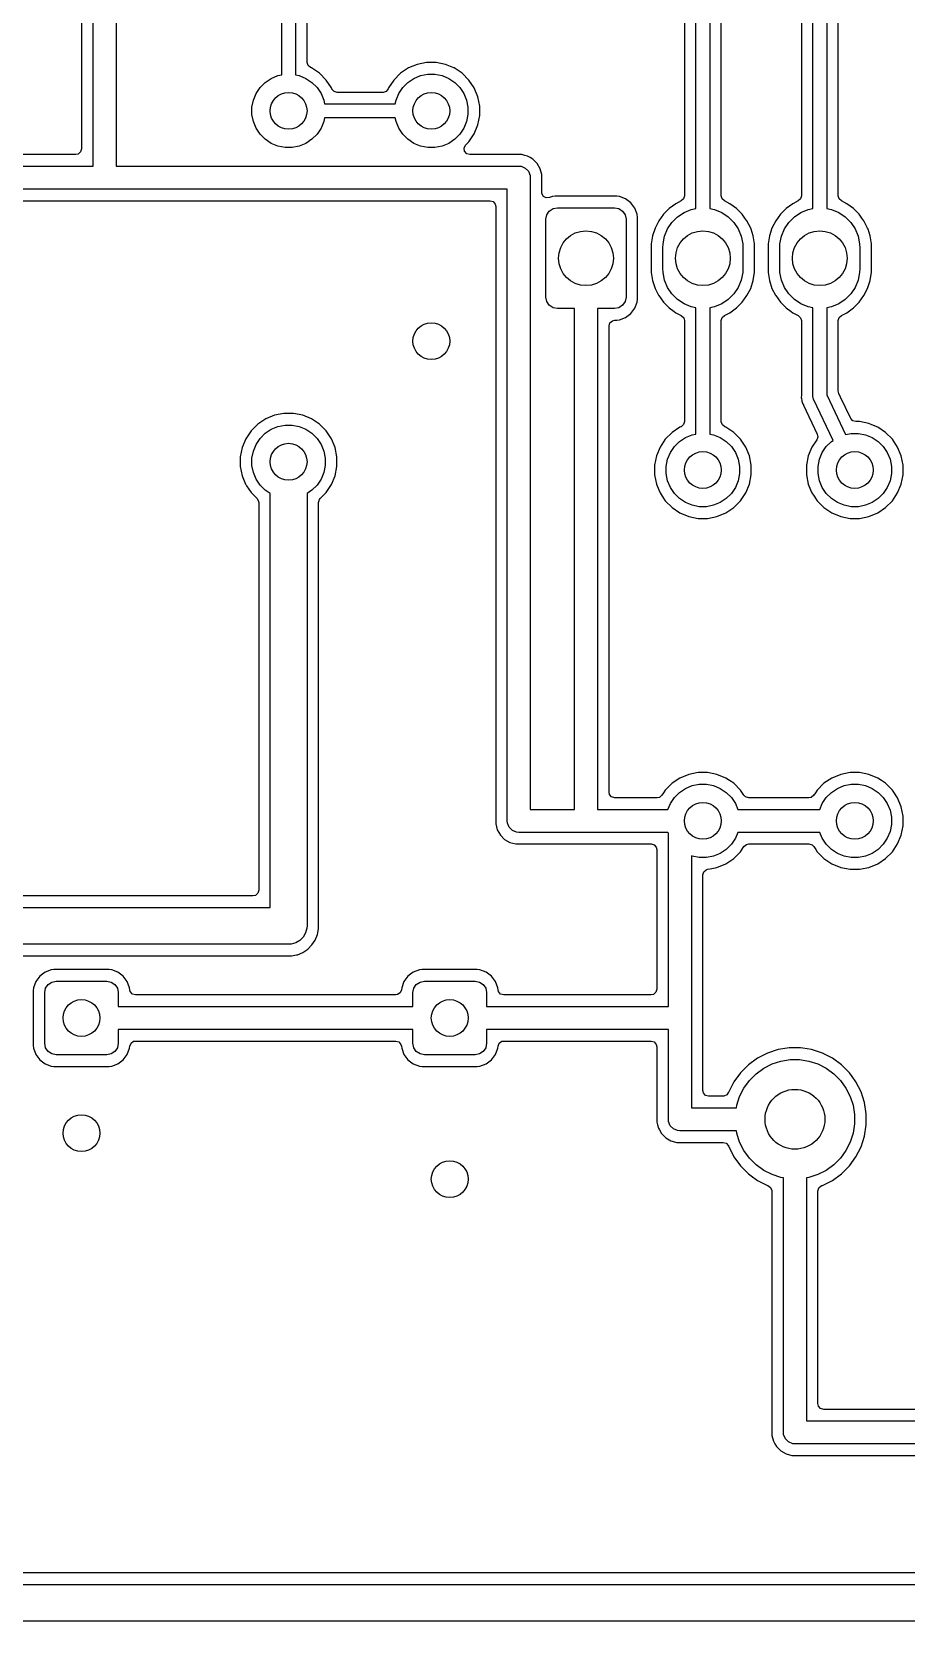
# Model space of a CAD drawing. Header units: millimetres. Extents: x 100.5 to 189.5, y -171.6 to -100.5.
# Drawn here: x 145.42 to 164.42, y -171.6 to -137.08 of the extents above; entities that cross this region are included whole.
import ezdxf

# ---------------------------------------------------------------- set-up
doc = ezdxf.new("R2010")
doc.units = ezdxf.units.MM
doc.layers.add('F.Cu', color=52, linetype='CONTINUOUS', true_color=0xb8bb26)

msp = doc.modelspace()

# ---------------------------------------------------------------- linework, layer by layer
at = {"layer": 'F.Cu', "linetype": 'CONTINUOUS'}
for p, q in [((146.75, -140), (146.75, -113.25)), ((146.4995, -113.6245), (146.4995, -139.6255)), ((150.85, -138.018091), (150.85, -117.5)), ((162.39, -140.922063), (162.39, -122.15)), ((162.69, -122), (162.69, -140.922063)), ((162.1395, -122.5245), (162.1395, -140.645511)), ((160.15, -123.5), (160.15, -140.922063)), ((160.4005, -140.645511), (160.4005, -123.447275)), ((159.85, -140.922063), (159.85, -123.65)), ((159.5995, -124.0245), (159.5995, -140.645511)), ((151.15, -128.55), (151.15, -138.018091)), ((151.4005, -137.745985), (151.4005, -128.9245)), ((162.9405, -140.645511), (162.9405, -133.508336)), ((147.25, -135.55), (147.25, -140)), ((150.622883, -138.094463), (150.767772, -138.034448)), ((150.767772, -138.034448), (150.85, -138.018091)), ((151.15, -138.018091), (151.232228, -138.034448)), ((151.232228, -138.034448), (151.377117, -138.094463)), ((151.400579, -137.75041), (151.4005, -137.745985)), ((151.422643, -137.816704), (151.400579, -137.75041)), ((151.477045, -137.860545), (151.422643, -137.816704)), ((151.497598, -137.869059), (151.477045, -137.860545)), ((151.497599, -137.86906), (151.497598, -137.869059)), ((151.497604, -137.869062), (151.497599, -137.86906)), ((151.669655, -137.984022), (151.497604, -137.869062)), ((151.815977, -138.130344), (151.669655, -137.984022)), ((153.430342, -137.984024), (153.284022, -138.130344)), ((153.602403, -137.869058), (153.430342, -137.984024)), ((153.793579, -137.78987), (153.602403, -137.869058)), ((153.722883, -138.094463), (153.867772, -138.034448)), ((153.793587, -137.789868), (153.793579, -137.78987)), ((153.99653, -137.7495), (153.793587, -137.789868)), ((153.867772, -138.034448), (154.021586, -138.003852)), ((153.996535, -137.7495), (153.99653, -137.7495)), ((154.203465, -137.7495), (153.996535, -137.7495)), ((154.021586, -138.003852), (154.178414, -138.003852)), ((154.178414, -138.003852), (154.332228, -138.034448)), ((154.203469, -137.7495), (154.203465, -137.7495)), ((154.406412, -137.789868), (154.203469, -137.7495)), ((154.332228, -138.034448), (154.477117, -138.094463)), ((154.40642, -137.78987), (154.406412, -137.789868)), ((154.590705, -137.866204), (154.40642, -137.78987)), ((154.597598, -137.869059), (154.590705, -137.866204)), ((154.597602, -137.869062), (154.597598, -137.869059)), ((154.769657, -137.984024), (154.597602, -137.869062)), ((154.915975, -138.130342), (154.769657, -137.984024)), ((150.294463, -138.422883), (150.381592, -138.292485)), ((150.381592, -138.292485), (150.492485, -138.181592)), ((150.492485, -138.181592), (150.622883, -138.094463)), ((151.377117, -138.094463), (151.507515, -138.181592)), ((151.507515, -138.181592), (151.618408, -138.292485)), ((151.618408, -138.292485), (151.705537, -138.422883)), ((151.930937, -138.302395), (151.815977, -138.130344)), ((151.930938, -138.302397), (151.930937, -138.302395)), ((151.930941, -138.302402), (151.930938, -138.302397)), ((151.939454, -138.322954), (151.930941, -138.302402)), ((151.941221, -138.327011), (151.939454, -138.322954)), ((151.986976, -138.379815), (151.941221, -138.327011)), ((152.054015, -138.3995), (151.986976, -138.379815)), ((153.045985, -138.3995), (152.054015, -138.3995)), ((153.05041, -138.399421), (153.045985, -138.3995)), ((153.116704, -138.377357), (153.05041, -138.399421)), ((153.160546, -138.322954), (153.116704, -138.377357)), ((153.169059, -138.302402), (153.160546, -138.322954)), ((153.169062, -138.302395), (153.169059, -138.302402)), ((153.284022, -138.130344), (153.169062, -138.302395)), ((153.394463, -138.422883), (153.481592, -138.292485)), ((153.481592, -138.292485), (153.592485, -138.181592)), ((153.592485, -138.181592), (153.722883, -138.094463)), ((154.477117, -138.094463), (154.607515, -138.181592)), ((154.607515, -138.181592), (154.718408, -138.292485)), ((154.718408, -138.292485), (154.805537, -138.422883)), ((154.915976, -138.130344), (154.915975, -138.130342)), ((154.915977, -138.130345), (154.915976, -138.130344)), ((155.030941, -138.302402), (154.915977, -138.130345)), ((155.11013, -138.49358), (155.030941, -138.302402)), ((150.203852, -138.721586), (150.234448, -138.567772)), ((150.203852, -138.878414), (150.203852, -138.721586)), ((150.234448, -138.567772), (150.294463, -138.422883)), ((151.705537, -138.422883), (151.765552, -138.567772)), ((151.765552, -138.567772), (151.781908, -138.65)), ((151.781908, -138.65), (153.318092, -138.65)), ((153.318092, -138.65), (153.334448, -138.567772)), ((153.334448, -138.567772), (153.394463, -138.422883)), ((154.805537, -138.422883), (154.865552, -138.567772)), ((154.865552, -138.567772), (154.896148, -138.721586)), ((154.896148, -138.721586), (154.896148, -138.878414)), ((155.1505, -138.696535), (155.11013, -138.49358)), ((155.1505, -138.903465), (155.1505, -138.696535)), ((150.234448, -139.032228), (150.203852, -138.878414)), ((150.294463, -139.177117), (150.234448, -139.032228)), ((151.765552, -139.032228), (151.705537, -139.177117)), ((151.781908, -138.95), (151.765552, -139.032228)), ((153.318092, -138.95), (151.781908, -138.95)), ((153.334448, -139.032228), (153.318092, -138.95)), ((153.394463, -139.177117), (153.334448, -139.032228)), ((154.865552, -139.032228), (154.805537, -139.177117)), ((154.896148, -138.878414), (154.865552, -139.032228)), ((155.11013, -139.10642), (155.1505, -138.903465)), ((150.381592, -139.307515), (150.294463, -139.177117)), ((150.492485, -139.418408), (150.381592, -139.307515)), ((150.622883, -139.505537), (150.492485, -139.418408)), ((151.507515, -139.418408), (151.377117, -139.505537)), ((151.618408, -139.307515), (151.507515, -139.418408)), ((151.705537, -139.177117), (151.618408, -139.307515)), ((153.481592, -139.307515), (153.394463, -139.177117)), ((153.592485, -139.418408), (153.481592, -139.307515)), ((153.722883, -139.505537), (153.592485, -139.418408)), ((154.607515, -139.418408), (154.477117, -139.505537)), ((154.718408, -139.307515), (154.607515, -139.418408)), ((154.805537, -139.177117), (154.718408, -139.307515)), ((154.915977, -139.469655), (155.030941, -139.297598)), ((155.030941, -139.297598), (155.11013, -139.10642)), ((146.3755, -139.7495), (130.1245, -139.7495)), ((146.427011, -139.738294), (146.3755, -139.7495)), ((146.479815, -139.692539), (146.427011, -139.738294)), ((146.4995, -139.6255), (146.479815, -139.692539)), ((150.767772, -139.565552), (150.622883, -139.505537)), ((150.921586, -139.596148), (150.767772, -139.565552)), ((151.078414, -139.596148), (150.921586, -139.596148)), ((151.232228, -139.565552), (151.078414, -139.596148)), ((151.377117, -139.505537), (151.232228, -139.565552)), ((153.867772, -139.565552), (153.722883, -139.505537)), ((154.021586, -139.596148), (153.867772, -139.565552)), ((154.178414, -139.596148), (154.021586, -139.596148)), ((154.332228, -139.565552), (154.178414, -139.596148)), ((154.477117, -139.505537), (154.332228, -139.565552)), ((154.812757, -139.607853), (154.841782, -139.544297)), ((154.822701, -139.677011), (154.812757, -139.607853)), ((154.868456, -139.729815), (154.822701, -139.677011)), ((154.841782, -139.544297), (154.847814, -139.537819)), ((154.847814, -139.537819), (154.915974, -139.469658)), ((154.935495, -139.7495), (154.868456, -139.729815)), ((154.915974, -139.469658), (154.915975, -139.469657)), ((154.915975, -139.469657), (154.915977, -139.469655)), ((156.065891, -139.7495), (154.935495, -139.7495)), ((156.065892, -139.7495), (156.065891, -139.7495)), ((156.129539, -139.766554), (156.065892, -139.7495)), ((156.193187, -139.783608), (156.129539, -139.766554)), ((156.25025, -139.816554), (156.193187, -139.783608)), ((129.75, -140), (146.75, -140)), ((147.25, -140), (156, -140)), ((156, -140), (156.048773, -140.004804)), ((156.048773, -140.004804), (156.138893, -140.042133)), ((156.138893, -140.042133), (156.207867, -140.111107)), ((156.207867, -140.111107), (156.245196, -140.201227)), ((156.307314, -139.8495), (156.25025, -139.816554)), ((156.4005, -139.942686), (156.307314, -139.8495)), ((156.466392, -140.056814), (156.4005, -139.942686)), ((156.5005, -140.184108), (156.466392, -140.056814)), ((156.245196, -140.201227), (156.25, -140.25)), ((156.25, -140.25), (156.25, -153.97)), ((156.5005, -140.18411), (156.5005, -140.184108)), ((156.5005, -140.568852), (156.5005, -140.18411)), ((147, -140.5), (129.5, -140.5)), ((129.565892, -140.7505), (146.934108, -140.7505)), ((146.934108, -140.7505), (155.3755, -140.7505)), ((155.75, -140.5), (147, -140.5)), ((155.3755, -140.7505), (155.442539, -140.770185)), ((155.442539, -140.770185), (155.488294, -140.822989)), ((155.488294, -140.822989), (155.4995, -140.8745)), ((155.75, -154.22), (155.75, -140.5)), ((156.503334, -140.595209), (156.5005, -140.568852)), ((156.536818, -140.656532), (156.503334, -140.595209)), ((156.598141, -140.690018), (156.536818, -140.656532)), ((156.667833, -140.685034), (156.598141, -140.690018)), ((156.732516, -140.660908), (156.667833, -140.685034)), ((156.792123, -140.654501), (156.732516, -140.660908)), ((156.792129, -140.6545), (156.792123, -140.654501)), ((158.127864, -140.6545), (156.792129, -140.6545)), ((158.127873, -140.6545), (158.127864, -140.6545)), ((158.127881, -140.6545), (158.127873, -140.6545)), ((158.127883, -140.654501), (158.127881, -140.6545)), ((158.187483, -140.660908), (158.127883, -140.654501)), ((158.322328, -140.711202), (158.187482, -140.660908)), ((158.187482, -140.660908), (158.187483, -140.660908)), ((158.322335, -140.711206), (158.322328, -140.711202)), ((158.437544, -140.797452), (158.322335, -140.711206)), ((158.437547, -140.797455), (158.437544, -140.797452)), ((158.523793, -140.912664), (158.437547, -140.797455)), ((159.412731, -140.81666), (159.27004, -140.920332)), ((159.531794, -140.755996), (159.412731, -140.81666)), ((159.579815, -140.71255), (159.531794, -140.755996)), ((159.5995, -140.645511), (159.579815, -140.71255)), ((160.417409, -140.708022), (160.4005, -140.645511)), ((160.468206, -140.755996), (160.417409, -140.708022)), ((160.587268, -140.81666), (160.468206, -140.755996)), ((160.658613, -140.868496), (160.587268, -140.81666)), ((161.952731, -140.81666), (161.81004, -140.920332)), ((162.071794, -140.755996), (161.952731, -140.81666)), ((162.119815, -140.71255), (162.071794, -140.755996)), ((162.1395, -140.645511), (162.119815, -140.71255)), ((162.957409, -140.708022), (162.9405, -140.645511)), ((163.008206, -140.755996), (162.957409, -140.708022)), ((163.127268, -140.81666), (163.008206, -140.755996)), ((163.198613, -140.868496), (163.127268, -140.81666)), ((155.4995, -140.8745), (155.4995, -154.285891)), ((156.59, -141.155), (156.60903, -141.059329)), ((156.59, -142.845), (156.59, -141.155)), ((156.60903, -141.059329), (156.663223, -140.978223)), ((156.663223, -140.978223), (156.744329, -140.92403)), ((156.744329, -140.92403), (156.84, -140.905)), ((156.84, -140.905), (158.08, -140.905)), ((158.08, -140.905), (158.175671, -140.92403)), ((158.175671, -140.92403), (158.256777, -140.978223)), ((158.256777, -140.978223), (158.31097, -141.059329)), ((158.31097, -141.059329), (158.33, -141.155)), ((158.33, -141.155), (158.33, -142.845)), ((158.523797, -140.912671), (158.523793, -140.912664)), ((158.573168, -141.045043), (158.523797, -140.912671)), ((158.574091, -141.047517), (158.573168, -141.045043)), ((158.580499, -141.107128), (158.574091, -141.047517)), ((158.5805, -142.892873), (158.580499, -141.107128)), ((159.145332, -141.04504), (159.041662, -141.187729)), ((159.27004, -140.920332), (159.145332, -141.04504)), ((159.327481, -141.223078), (159.448078, -141.102481)), ((159.448078, -141.102481), (159.589885, -141.007729)), ((159.589885, -141.007729), (159.747452, -140.942462)), ((159.747452, -140.942462), (159.85, -140.922063)), ((160.15, -140.922063), (160.252548, -140.942462)), ((160.252548, -140.942462), (160.410115, -141.007729)), ((160.410115, -141.007729), (160.551922, -141.102481)), ((160.551922, -141.102481), (160.672519, -141.223078)), ((160.729957, -140.92033), (160.658613, -140.868496)), ((160.85467, -141.045043), (160.729957, -140.92033)), ((160.914223, -141.127011), (160.85467, -141.045043)), ((160.958337, -141.187729), (160.914223, -141.127011)), ((161.685332, -141.04504), (161.581662, -141.187729)), ((161.81004, -140.920332), (161.685332, -141.04504)), ((161.867481, -141.223078), (161.988078, -141.102481)), ((161.988078, -141.102481), (162.129885, -141.007729)), ((162.129885, -141.007729), (162.287452, -140.942462)), ((162.287452, -140.942462), (162.39, -140.922063)), ((162.69, -140.922063), (162.792548, -140.942462)), ((162.792548, -140.942462), (162.950115, -141.007729)), ((162.950115, -141.007729), (163.091922, -141.102481)), ((163.091922, -141.102481), (163.212519, -141.223078)), ((163.269957, -140.92033), (163.198613, -140.868496)), ((163.39467, -141.045043), (163.269957, -140.92033)), ((163.454223, -141.127011), (163.39467, -141.045043)), ((163.498337, -141.187729), (163.454223, -141.127011)), ((158.907089, -141.512615), (158.8795, -141.686809)), ((158.961593, -141.344872), (158.907089, -141.512615)), ((159.041662, -141.187729), (158.961593, -141.344872)), ((159.167462, -141.522452), (159.232729, -141.364885)), ((159.232729, -141.364885), (159.327481, -141.223078)), ((160.672519, -141.223078), (160.767271, -141.364885)), ((160.767271, -141.364885), (160.832538, -141.522452)), ((161.038406, -141.344872), (160.958337, -141.187729)), ((161.038406, -141.344874), (161.038406, -141.344872)), ((161.038408, -141.344877), (161.038406, -141.344874)), ((161.047391, -141.372524), (161.038408, -141.344877)), ((161.09291, -141.512615), (161.047391, -141.372524)), ((161.1205, -141.686809), (161.09291, -141.512615)), ((161.447089, -141.512615), (161.4195, -141.686809)), ((161.501593, -141.344872), (161.447089, -141.512615)), ((161.581662, -141.187729), (161.501593, -141.344872)), ((161.707462, -141.522452), (161.772729, -141.364885)), ((161.772729, -141.364885), (161.867481, -141.223078)), ((163.212519, -141.223078), (163.307271, -141.364885)), ((163.307271, -141.364885), (163.372538, -141.522452)), ((163.578406, -141.344872), (163.498337, -141.187729)), ((163.578406, -141.344874), (163.578406, -141.344872)), ((163.578408, -141.344877), (163.578406, -141.344874)), ((163.587391, -141.372524), (163.578408, -141.344877)), ((163.63291, -141.512615), (163.587391, -141.372524)), ((163.6605, -141.686809), (163.63291, -141.512615)), ((158.8795, -141.686809), (158.8795, -142.31319)), ((159.13, -141.775), (159.134189, -141.689725)), ((159.13, -142.225), (159.13, -141.775)), ((159.134189, -141.689725), (159.167462, -141.522452)), ((160.832538, -141.522452), (160.865811, -141.689725)), ((160.865811, -141.689725), (160.87, -141.775)), ((160.87, -141.775), (160.87, -142.225)), ((161.1205, -142.31319), (161.1205, -141.686809)), ((161.4195, -141.686809), (161.4195, -142.31319)), ((161.67, -141.775), (161.674189, -141.689725)), ((161.67, -142.225), (161.67, -141.775)), ((161.674189, -141.689725), (161.707462, -141.522452)), ((163.372538, -141.522452), (163.405811, -141.689725)), ((163.405811, -141.689725), (163.41, -141.775)), ((163.41, -141.775), (163.41, -142.225)), ((163.6605, -142.31319), (163.6605, -141.686809)), ((158.8795, -142.31319), (158.907089, -142.487384)), ((158.907089, -142.487384), (158.961593, -142.655127)), ((159.134189, -142.310275), (159.13, -142.225)), ((159.167462, -142.477548), (159.134189, -142.310275)), ((159.232729, -142.635115), (159.167462, -142.477548)), ((160.832538, -142.477548), (160.767271, -142.635115)), ((160.865811, -142.310275), (160.832538, -142.477548)), ((160.87, -142.225), (160.865811, -142.310275)), ((161.038408, -142.655123), (161.09291, -142.487384)), ((161.09291, -142.487384), (161.101923, -142.430476)), ((161.101923, -142.430476), (161.1205, -142.31319)), ((161.4195, -142.31319), (161.447089, -142.487384)), ((161.447089, -142.487384), (161.501593, -142.655127)), ((161.674189, -142.310275), (161.67, -142.225)), ((161.707462, -142.477548), (161.674189, -142.310275)), ((161.772729, -142.635115), (161.707462, -142.477548)), ((163.372538, -142.477548), (163.307271, -142.635115)), ((163.405811, -142.310275), (163.372538, -142.477548)), ((163.41, -142.225), (163.405811, -142.310275)), ((163.578408, -142.655123), (163.63291, -142.487384)), ((163.63291, -142.487384), (163.641923, -142.430476)), ((163.641923, -142.430476), (163.6605, -142.31319)), ((156.60903, -142.940671), (156.59, -142.845)), ((158.33, -142.845), (158.31097, -142.940671)), ((158.574091, -142.952483), (158.5805, -142.892873)), ((158.961593, -142.655127), (159.038098, -142.805276)), ((159.038098, -142.805276), (159.041662, -142.81227)), ((159.041662, -142.81227), (159.14533, -142.954957)), ((159.327481, -142.776922), (159.232729, -142.635115)), ((159.448078, -142.897519), (159.327481, -142.776922)), ((159.589885, -142.992271), (159.448078, -142.897519)), ((160.551922, -142.897519), (160.410115, -142.992271)), ((160.672519, -142.776922), (160.551922, -142.897519)), ((160.767271, -142.635115), (160.672519, -142.776922)), ((160.85467, -142.954957), (160.958338, -142.81227)), ((160.958338, -142.81227), (161.038408, -142.655123)), ((161.501593, -142.655127), (161.578098, -142.805276)), ((161.578098, -142.805276), (161.581662, -142.81227)), ((161.581662, -142.81227), (161.68533, -142.954957)), ((161.867481, -142.776922), (161.772729, -142.635115)), ((161.988078, -142.897519), (161.867481, -142.776922)), ((162.129885, -142.992271), (161.988078, -142.897519)), ((163.091922, -142.897519), (162.950115, -142.992271)), ((163.212519, -142.776922), (163.091922, -142.897519)), ((163.307271, -142.635115), (163.212519, -142.776922)), ((163.39467, -142.954957), (163.498338, -142.81227)), ((163.498338, -142.81227), (163.578408, -142.655123)), ((156.663223, -143.021777), (156.60903, -142.940671)), ((156.744329, -143.07597), (156.663223, -143.021777)), ((156.84, -143.095), (156.744329, -143.07597)), ((157.21, -143.095), (156.84, -143.095)), ((157.21, -153.97), (157.21, -143.095)), ((158.08, -143.095), (157.71, -143.095)), ((157.71, -143.095), (157.71, -153.97)), ((158.175671, -143.07597), (158.08, -143.095)), ((158.256777, -143.021777), (158.175671, -143.07597)), ((158.31097, -142.940671), (158.256777, -143.021777)), ((158.322331, -143.288796), (158.437546, -143.202546)), ((158.437546, -143.202546), (158.523796, -143.087331)), ((158.523796, -143.087331), (158.574091, -142.952483)), ((159.14533, -142.954957), (159.270043, -143.07967)), ((159.270043, -143.07967), (159.377058, -143.157421)), ((159.377058, -143.157421), (159.412731, -143.183339)), ((159.412731, -143.183339), (159.531794, -143.244004)), ((159.531794, -143.244004), (159.582591, -143.291978)), ((159.747452, -143.057538), (159.589885, -142.992271)), ((159.85, -143.077936), (159.747452, -143.057538)), ((159.85, -145.818091), (159.85, -143.077936)), ((160.252548, -143.057538), (160.15, -143.077936)), ((160.15, -143.077936), (160.15, -145.818091)), ((160.410115, -142.992271), (160.252548, -143.057538)), ((160.420185, -143.28745), (160.468206, -143.244004)), ((160.468206, -143.244004), (160.587268, -143.183339)), ((160.587267, -143.183339), (160.58727, -143.183338)), ((160.587268, -143.183339), (160.587267, -143.183339)), ((160.58727, -143.183338), (160.729957, -143.07967)), ((160.729957, -143.07967), (160.85467, -142.954957)), ((161.68533, -142.954957), (161.810043, -143.07967)), ((161.810043, -143.07967), (161.917058, -143.157421)), ((161.917058, -143.157421), (161.952731, -143.183339)), ((161.952731, -143.183339), (162.071794, -143.244004)), ((162.071794, -143.244004), (162.122591, -143.291978)), ((162.287452, -143.057538), (162.129885, -142.992271)), ((162.39, -143.077936), (162.287452, -143.057538)), ((162.39, -145), (162.39, -143.077936)), ((162.792548, -143.057538), (162.69, -143.077936)), ((162.69, -143.077936), (162.69, -144.966184)), ((162.950115, -142.992271), (162.792548, -143.057538)), ((162.960185, -143.28745), (163.008206, -143.244004)), ((163.008206, -143.244004), (163.127268, -143.183339)), ((163.127267, -143.183339), (163.12727, -143.183338)), ((163.127268, -143.183339), (163.127267, -143.183339)), ((163.12727, -143.183338), (163.269957, -143.07967)), ((163.269957, -143.07967), (163.39467, -142.954957)), ((157.9605, -143.469499), (157.980185, -143.40246)), ((157.9605, -153.5955), (157.9605, -143.469499)), ((157.980185, -143.40246), (158.032989, -143.356705)), ((158.032989, -143.356705), (158.0845, -143.345499)), ((158.0845, -143.345499), (158.127871, -143.345499)), ((158.127871, -143.345499), (158.127872, -143.345499)), ((158.127872, -143.345499), (158.187483, -143.339091)), ((158.187483, -143.339091), (158.322331, -143.288796)), ((159.582591, -143.291978), (159.5995, -143.354489)), ((159.5995, -143.354489), (159.5995, -145.545985)), ((160.4005, -143.354489), (160.420185, -143.28745)), ((160.4005, -145.545985), (160.4005, -143.354489)), ((162.122591, -143.291978), (162.1395, -143.354489)), ((162.1395, -143.354489), (162.1395, -144.978964)), ((162.9405, -143.354489), (162.960185, -143.28745)), ((162.9405, -144.881762), (162.9405, -143.354489)), ((162.69, -144.966184), (163.099433, -145.828149)), ((162.952494, -144.934965), (162.9405, -144.881762)), ((162.993118, -145.02049), (162.952494, -144.934965)), ((162.139102, -144.988892), (162.136563, -145.02049)), ((162.136563, -145.02049), (162.13746, -145.02537)), ((162.13746, -145.02537), (162.1395, -145.04777)), ((162.1395, -144.978964), (162.139102, -144.988892)), ((162.1395, -145.04777), (162.1395, -145.052727)), ((162.1395, -145.052727), (162.147703, -145.083344)), ((162.147703, -145.083344), (162.149885, -145.093023)), ((162.149885, -145.093023), (162.152345, -145.106412)), ((162.152345, -145.106412), (162.155614, -145.12421)), ((162.155614, -145.12421), (162.155615, -145.124212)), ((162.155615, -145.124212), (162.157741, -145.128687)), ((162.157741, -145.128687), (162.165507, -145.14979)), ((162.165507, -145.14979), (162.166791, -145.154581)), ((162.166791, -145.154581), (162.166793, -145.154587)), ((162.166793, -145.154587), (162.166794, -145.15459)), ((162.166794, -145.15459), (162.166796, -145.154593)), ((162.166796, -145.154593), (162.182641, -145.182038)), ((162.182641, -145.182038), (162.18726, -145.190834)), ((162.18726, -145.190834), (162.485682, -145.819092)), ((162.392882, -145.029264), (162.39, -145)), ((162.39436, -145.032832), (162.392882, -145.029264)), ((162.394556, -145.036688), (162.39436, -145.032832)), ((162.404508, -145.064359), (162.394556, -145.036688)), ((162.828699, -145.957394), (162.404508, -145.064359)), ((163.206472, -145.469657), (162.993118, -145.02049)), ((150.330342, -145.604024), (150.184024, -145.750342)), ((150.502403, -145.489058), (150.330342, -145.604024)), ((150.693579, -145.40987), (150.502403, -145.489058)), ((150.622883, -145.714463), (150.767772, -145.654448)), ((150.693587, -145.409868), (150.693579, -145.40987)), ((150.89653, -145.3695), (150.693587, -145.409868)), ((150.767772, -145.654448), (150.921586, -145.623852)), ((150.896535, -145.3695), (150.89653, -145.3695)), ((151.103465, -145.3695), (150.896535, -145.3695)), ((150.921586, -145.623852), (151.078414, -145.623852)), ((151.078414, -145.623852), (151.232228, -145.654448)), ((151.103469, -145.3695), (151.103465, -145.3695)), ((151.306412, -145.409868), (151.103469, -145.3695)), ((151.232228, -145.654448), (151.377117, -145.714463)), ((151.30642, -145.40987), (151.306412, -145.409868)), ((151.497598, -145.489059), (151.30642, -145.40987)), ((151.558594, -145.529815), (151.497598, -145.489059)), ((151.669657, -145.604024), (151.558594, -145.529815)), ((151.815975, -145.750342), (151.669657, -145.604024)), ((159.522954, -145.660546), (159.502402, -145.669059)), ((159.527011, -145.658779), (159.522954, -145.660546)), ((159.579815, -145.613024), (159.527011, -145.658779)), ((159.5995, -145.545985), (159.579815, -145.613024)), ((160.400579, -145.55041), (160.4005, -145.545985)), ((160.422643, -145.616704), (160.400579, -145.55041)), ((160.477045, -145.660545), (160.422643, -145.616704)), ((160.497598, -145.669059), (160.477045, -145.660545)), ((163.210769, -145.478703), (163.206472, -145.469657)), ((163.255736, -145.529815), (163.210769, -145.478703)), ((163.322775, -145.5495), (163.255736, -145.529815)), ((163.403465, -145.5495), (163.322775, -145.5495)), ((163.403469, -145.5495), (163.403465, -145.5495)), ((163.606412, -145.589868), (163.403469, -145.5495)), ((163.60642, -145.58987), (163.606412, -145.589868)), ((163.669447, -145.615977), (163.60642, -145.58987)), ((163.797598, -145.669059), (163.669447, -145.615977)), ((150.069058, -145.922403), (149.98987, -146.113579)), ((150.184024, -145.750342), (150.069058, -145.922403)), ((150.294463, -146.042883), (150.381592, -145.912485)), ((150.381592, -145.912485), (150.492485, -145.801592)), ((150.492485, -145.801592), (150.622883, -145.714463)), ((151.377117, -145.714463), (151.507515, -145.801592)), ((151.507515, -145.801592), (151.618408, -145.912485)), ((151.618408, -145.912485), (151.705537, -146.042883)), ((151.815977, -145.750345), (151.815975, -145.750342)), ((151.930941, -145.922402), (151.815977, -145.750345)), ((152.01013, -146.11358), (151.930941, -145.922402)), ((159.184024, -145.930342), (159.069058, -146.102403)), ((159.330344, -145.784022), (159.184024, -145.930342)), ((159.502395, -145.669062), (159.330344, -145.784022)), ((159.381592, -146.092485), (159.492485, -145.981592)), ((159.492485, -145.981592), (159.622883, -145.894463)), ((159.502402, -145.669059), (159.502395, -145.669062)), ((159.622883, -145.894463), (159.767772, -145.834448)), ((159.767772, -145.834448), (159.85, -145.818091)), ((160.15, -145.818091), (160.232228, -145.834448)), ((160.232228, -145.834448), (160.377117, -145.894463)), ((160.377117, -145.894463), (160.507515, -145.981592)), ((160.497599, -145.66906), (160.497598, -145.669059)), ((160.497604, -145.669062), (160.497599, -145.66906)), ((160.669655, -145.784022), (160.497604, -145.669062)), ((160.507515, -145.981592), (160.618408, -146.092485)), ((160.815975, -145.930342), (160.669655, -145.784022)), ((160.815977, -145.930345), (160.815975, -145.930342)), ((160.930941, -146.102402), (160.815977, -145.930345)), ((162.476779, -145.941185), (162.369058, -146.102403)), ((162.496666, -145.888093), (162.476779, -145.941185)), ((162.485682, -145.819092), (162.496666, -145.888093)), ((162.681592, -146.092485), (162.792485, -145.981592)), ((162.792485, -145.981592), (162.828699, -145.957394)), ((163.099433, -145.828149), (163.221586, -145.803852)), ((163.221586, -145.803852), (163.378414, -145.803852)), ((163.378414, -145.803852), (163.532228, -145.834448)), ((163.532228, -145.834448), (163.677117, -145.894463)), ((163.677117, -145.894463), (163.807515, -145.981592)), ((163.797602, -145.669062), (163.797598, -145.669059)), ((163.969657, -145.784024), (163.797602, -145.669062)), ((163.807515, -145.981592), (163.918408, -146.092485)), ((164.115975, -145.930342), (163.969657, -145.784024)), ((164.115977, -145.930345), (164.115975, -145.930342)), ((164.230941, -146.102402), (164.115977, -145.930345)), ((149.989868, -146.113587), (149.9495, -146.31653)), ((149.9495, -146.31653), (149.9495, -146.523469)), ((149.98987, -146.113579), (149.989868, -146.113587)), ((150.203852, -146.341586), (150.234448, -146.187772)), ((150.203852, -146.498414), (150.203852, -146.341586)), ((150.234448, -146.187772), (150.294463, -146.042883)), ((151.705537, -146.042883), (151.765552, -146.187772)), ((151.765552, -146.187772), (151.796148, -146.341586)), ((151.796148, -146.341586), (151.796148, -146.498414)), ((152.0505, -146.316535), (152.01013, -146.11358)), ((152.0505, -146.523465), (152.0505, -146.316535)), ((158.989868, -146.293587), (158.9495, -146.49653)), ((158.98987, -146.293579), (158.989868, -146.293587)), ((159.069058, -146.102403), (158.98987, -146.293579)), ((159.234448, -146.367772), (159.294463, -146.222883)), ((159.294463, -146.222883), (159.381592, -146.092485)), ((160.618408, -146.092485), (160.705537, -146.222883)), ((160.705537, -146.222883), (160.765552, -146.367772)), ((161.01013, -146.29358), (160.930941, -146.102402)), ((161.0505, -146.496535), (161.01013, -146.29358)), ((162.289868, -146.293587), (162.2495, -146.49653)), ((162.28987, -146.293579), (162.289868, -146.293587)), ((162.369058, -146.102403), (162.28987, -146.293579)), ((162.534448, -146.367772), (162.594463, -146.222883)), ((162.594463, -146.222883), (162.681592, -146.092485)), ((163.918408, -146.092485), (164.005537, -146.222883)), ((164.005537, -146.222883), (164.065552, -146.367772)), ((164.31013, -146.29358), (164.230941, -146.102402)), ((164.3505, -146.496535), (164.31013, -146.29358)), ((149.9495, -146.523469), (149.989868, -146.726412)), ((150.234448, -146.652228), (150.203852, -146.498414)), ((150.294463, -146.797117), (150.234448, -146.652228)), ((151.765552, -146.652228), (151.705537, -146.797117)), ((151.796148, -146.498414), (151.765552, -146.652228)), ((152.01013, -146.72642), (152.0505, -146.523465)), ((158.9495, -146.49653), (158.9495, -146.703469)), ((159.203852, -146.521586), (159.234448, -146.367772)), ((159.203852, -146.678414), (159.203852, -146.521586)), ((159.234448, -146.832228), (159.203852, -146.678414)), ((160.765552, -146.367772), (160.796148, -146.521586)), ((160.796148, -146.678414), (160.765552, -146.832228)), ((160.796148, -146.521586), (160.796148, -146.678414)), ((161.0505, -146.703465), (161.0505, -146.496535)), ((162.2495, -146.49653), (162.2495, -146.703469)), ((162.503852, -146.521586), (162.534448, -146.367772)), ((162.503852, -146.678414), (162.503852, -146.521586)), ((162.534448, -146.832228), (162.503852, -146.678414)), ((164.065552, -146.367772), (164.096148, -146.521586)), ((164.096148, -146.678414), (164.065552, -146.832228)), ((164.096148, -146.521586), (164.096148, -146.678414)), ((164.3505, -146.703465), (164.3505, -146.496535)), ((149.989868, -146.726412), (149.98987, -146.72642)), ((149.98987, -146.72642), (150.064425, -146.906412)), ((150.064425, -146.906412), (150.069059, -146.917598)), ((150.069059, -146.917598), (150.088155, -146.946177)), ((150.088155, -146.946177), (150.184024, -147.089657)), ((150.381592, -146.927515), (150.294463, -146.797117)), ((150.492485, -147.038408), (150.381592, -146.927515)), ((150.6, -147.110247), (150.492485, -147.038408)), ((151.507515, -147.038408), (151.4, -147.110247)), ((151.618408, -146.927515), (151.507515, -147.038408)), ((151.705537, -146.797117), (151.618408, -146.927515)), ((151.815977, -147.089655), (151.930941, -146.917598)), ((151.930941, -146.917598), (152.01013, -146.72642)), ((158.9495, -146.703469), (158.989868, -146.906412)), ((158.989868, -146.906412), (158.98987, -146.90642)), ((158.98987, -146.90642), (159.040475, -147.028592)), ((159.040475, -147.028592), (159.069059, -147.097598)), ((159.294463, -146.977117), (159.234448, -146.832228)), ((159.381592, -147.107515), (159.294463, -146.977117)), ((160.705537, -146.977117), (160.618408, -147.107515)), ((160.765552, -146.832228), (160.705537, -146.977117)), ((160.930941, -147.097598), (161.01013, -146.90642)), ((161.01013, -146.90642), (161.0505, -146.703465)), ((162.2495, -146.703469), (162.289868, -146.906412)), ((162.289868, -146.906412), (162.28987, -146.90642)), ((162.28987, -146.90642), (162.340475, -147.028592)), ((162.340475, -147.028592), (162.369059, -147.097598)), ((162.594463, -146.977117), (162.534448, -146.832228)), ((162.681592, -147.107515), (162.594463, -146.977117)), ((164.005537, -146.977117), (163.918408, -147.107515)), ((164.065552, -146.832228), (164.005537, -146.977117)), ((164.230941, -147.097598), (164.31013, -146.90642)), ((164.31013, -146.90642), (164.3505, -146.703465)), ((150.184024, -147.089657), (150.313181, -147.218814)), ((150.313181, -147.218814), (150.346666, -147.280137)), ((150.346666, -147.280137), (150.3495, -147.306495)), ((150.3495, -147.306495), (150.3495, -155.7255)), ((150.6, -156.1), (150.6, -147.110247)), ((151.4, -147.110247), (151.4, -156.5)), ((151.6505, -147.306495), (151.670185, -147.239456)), ((151.6505, -156.564069), (151.6505, -147.306495)), ((151.670185, -147.239456), (151.686819, -147.218814)), ((151.686819, -147.218814), (151.815974, -147.089658)), ((151.815974, -147.089658), (151.815975, -147.089657)), ((151.815975, -147.089657), (151.815977, -147.089655)), ((159.069059, -147.097598), (159.118254, -147.171224)), ((159.118254, -147.171224), (159.184024, -147.269657)), ((159.184024, -147.269657), (159.330342, -147.415975)), ((159.492485, -147.218408), (159.381592, -147.107515)), ((159.622883, -147.305537), (159.492485, -147.218408)), ((159.767772, -147.365552), (159.622883, -147.305537)), ((159.921586, -147.396148), (159.767772, -147.365552)), ((160.232228, -147.365552), (160.078414, -147.396148)), ((160.377117, -147.305537), (160.232228, -147.365552)), ((160.507515, -147.218408), (160.377117, -147.305537)), ((160.618408, -147.107515), (160.507515, -147.218408)), ((160.669655, -147.415977), (160.815977, -147.269655)), ((160.815977, -147.269655), (160.930941, -147.097598)), ((162.369059, -147.097598), (162.418254, -147.171224)), ((162.418254, -147.171224), (162.484024, -147.269657)), ((162.484024, -147.269657), (162.630342, -147.415975)), ((162.792485, -147.218408), (162.681592, -147.107515)), ((162.922883, -147.305537), (162.792485, -147.218408)), ((163.067772, -147.365552), (162.922883, -147.305537)), ((163.221586, -147.396148), (163.067772, -147.365552)), ((163.532228, -147.365552), (163.378414, -147.396148)), ((163.677117, -147.305537), (163.532228, -147.365552)), ((163.807515, -147.218408), (163.677117, -147.305537)), ((163.918408, -147.107515), (163.807515, -147.218408)), ((163.969655, -147.415977), (164.115977, -147.269655)), ((164.115977, -147.269655), (164.230941, -147.097598)), ((159.330342, -147.415975), (159.330345, -147.415977)), ((159.330345, -147.415977), (159.502402, -147.530941)), ((159.502402, -147.530941), (159.69358, -147.61013)), ((159.69358, -147.61013), (159.89653, -147.650499)), ((159.89653, -147.650499), (159.896534, -147.6505)), ((159.896534, -147.6505), (159.896535, -147.6505)), ((159.896535, -147.6505), (160.103466, -147.6505)), ((160.078414, -147.396148), (159.921586, -147.396148)), ((160.103466, -147.6505), (160.103467, -147.650499)), ((160.103467, -147.650499), (160.30642, -147.61013)), ((160.30642, -147.61013), (160.497598, -147.530941)), ((160.497598, -147.530941), (160.669655, -147.415977)), ((162.630342, -147.415975), (162.630345, -147.415977)), ((162.630345, -147.415977), (162.802402, -147.530941)), ((162.802402, -147.530941), (162.99358, -147.61013)), ((162.99358, -147.61013), (163.19653, -147.650499)), ((163.19653, -147.650499), (163.196534, -147.6505)), ((163.196534, -147.6505), (163.196535, -147.6505)), ((163.196535, -147.6505), (163.403466, -147.6505)), ((163.378414, -147.396148), (163.221586, -147.396148)), ((163.403466, -147.6505), (163.403467, -147.650499)), ((163.403467, -147.650499), (163.60642, -147.61013)), ((163.60642, -147.61013), (163.797598, -147.530941)), ((163.797598, -147.530941), (163.969655, -147.415977)), ((159.693579, -153.20987), (159.502403, -153.289058)), ((159.693587, -153.209868), (159.693579, -153.20987)), ((159.89653, -153.1695), (159.693587, -153.209868)), ((159.896535, -153.1695), (159.89653, -153.1695)), ((160.103465, -153.1695), (159.896535, -153.1695)), ((160.103469, -153.1695), (160.103465, -153.1695)), ((160.306412, -153.209868), (160.103469, -153.1695)), ((160.30642, -153.20987), (160.306412, -153.209868)), ((160.497598, -153.289059), (160.30642, -153.20987)), ((162.993579, -153.20987), (162.802403, -153.289058)), ((162.993587, -153.209868), (162.993579, -153.20987)), ((163.19653, -153.1695), (162.993587, -153.209868)), ((163.196535, -153.1695), (163.19653, -153.1695)), ((163.403465, -153.1695), (163.196535, -153.1695)), ((163.403469, -153.1695), (163.403465, -153.1695)), ((163.606412, -153.209868), (163.403469, -153.1695)), ((163.60642, -153.20987), (163.606412, -153.209868)), ((163.797598, -153.289059), (163.60642, -153.20987)), ((157.971706, -153.647011), (157.9605, -153.5955)), ((159.184024, -153.550342), (159.144292, -153.609806)), ((159.330342, -153.404024), (159.184024, -153.550342)), ((159.502403, -153.289058), (159.330342, -153.404024)), ((159.492485, -153.601592), (159.622883, -153.514463)), ((159.622883, -153.514463), (159.767772, -153.454448)), ((159.767772, -153.454448), (159.921586, -153.423852)), ((159.921586, -153.423852), (160.078414, -153.423852)), ((160.078414, -153.423852), (160.232228, -153.454448)), ((160.232228, -153.454448), (160.377117, -153.514463)), ((160.377117, -153.514463), (160.507515, -153.601592)), ((160.577603, -153.342516), (160.497598, -153.289059)), ((160.669657, -153.404024), (160.577603, -153.342516)), ((160.815975, -153.550342), (160.669657, -153.404024)), ((160.815977, -153.550345), (160.815975, -153.550342)), ((160.89218, -153.664392), (160.815977, -153.550345)), ((162.484024, -153.550342), (162.444292, -153.609806)), ((162.630342, -153.404024), (162.484024, -153.550342)), ((162.802403, -153.289058), (162.630342, -153.404024)), ((162.792485, -153.601592), (162.922883, -153.514463)), ((162.922883, -153.514463), (163.067772, -153.454448)), ((163.067772, -153.454448), (163.221586, -153.423852)), ((163.221586, -153.423852), (163.378414, -153.423852)), ((163.378414, -153.423852), (163.532228, -153.454448)), ((163.532228, -153.454448), (163.677117, -153.514463)), ((163.677117, -153.514463), (163.807515, -153.601592)), ((163.877603, -153.342516), (163.797598, -153.289059)), ((163.969657, -153.404024), (163.877603, -153.342516)), ((164.115975, -153.550342), (163.969657, -153.404024)), ((164.115977, -153.550345), (164.115975, -153.550342)), ((164.230941, -153.722402), (164.115977, -153.550345)), ((158.017461, -153.699815), (157.971706, -153.647011)), ((158.0845, -153.7195), (158.017461, -153.699815)), ((159.004719, -153.7195), (158.0845, -153.7195)), ((159.05421, -153.709195), (159.004719, -153.7195)), ((159.107819, -153.664391), (159.05421, -153.709195)), ((159.144292, -153.609806), (159.107819, -153.664391)), ((159.241809, -153.97), (159.294463, -153.842883)), ((159.294463, -153.842883), (159.381592, -153.712485)), ((159.381592, -153.712485), (159.492485, -153.601592)), ((160.507515, -153.601592), (160.618408, -153.712485)), ((160.618408, -153.712485), (160.705537, -153.842883)), ((160.705537, -153.842883), (160.758191, -153.97)), ((160.928242, -153.699815), (160.89218, -153.664392)), ((160.995281, -153.7195), (160.928242, -153.699815)), ((162.304719, -153.7195), (160.995281, -153.7195)), ((162.35421, -153.709195), (162.304719, -153.7195)), ((162.407819, -153.664391), (162.35421, -153.709195)), ((162.444292, -153.609806), (162.407819, -153.664391)), ((162.541809, -153.97), (162.594463, -153.842883)), ((162.594463, -153.842883), (162.681592, -153.712485)), ((162.681592, -153.712485), (162.792485, -153.601592)), ((163.807515, -153.601592), (163.918408, -153.712485)), ((163.918408, -153.712485), (164.005537, -153.842883)), ((164.005537, -153.842883), (164.065552, -153.987772)), ((164.31013, -153.91358), (164.230941, -153.722402)), ((164.3505, -154.116535), (164.31013, -153.91358)), ((155.4995, -154.285891), (155.533608, -154.413187)), ((155.754804, -154.268773), (155.75, -154.22)), ((155.792133, -154.358893), (155.754804, -154.268773)), ((156.25, -153.97), (157.21, -153.97)), ((157.71, -153.97), (159.241809, -153.97)), ((160.758191, -153.97), (162.541809, -153.97)), ((164.065552, -153.987772), (164.096148, -154.141586)), ((164.096148, -154.141586), (164.096148, -154.298414)), ((164.3505, -154.323465), (164.3505, -154.116535)), ((155.533608, -154.413187), (155.566554, -154.47025)), ((155.566554, -154.47025), (155.5995, -154.527314)), ((155.5995, -154.527314), (155.692686, -154.6205)), ((155.692686, -154.6205), (155.806814, -154.686392)), ((155.861107, -154.427867), (155.792133, -154.358893)), ((155.951227, -154.465196), (155.861107, -154.427867)), ((156, -154.47), (155.951227, -154.465196)), ((159.241809, -154.47), (156, -154.47)), ((159.25, -154.489773), (159.241809, -154.47)), ((159.25, -158.25), (159.25, -154.489773)), ((160.705537, -154.597117), (160.618408, -154.727515)), ((160.758191, -154.47), (160.705537, -154.597117)), ((162.541809, -154.47), (160.758191, -154.47)), ((162.594463, -154.597117), (162.541809, -154.47)), ((162.681592, -154.727515), (162.594463, -154.597117)), ((164.005537, -154.597117), (163.918408, -154.727515)), ((164.065552, -154.452228), (164.005537, -154.597117)), ((164.096148, -154.298414), (164.065552, -154.452228)), ((164.230941, -154.717598), (164.31013, -154.52642)), ((164.31013, -154.52642), (164.3505, -154.323465)), ((155.806814, -154.686392), (155.934108, -154.7205)), ((155.934108, -154.7205), (157.394108, -154.7205)), ((157.394108, -154.7205), (157.525892, -154.7205)), ((157.525892, -154.7205), (158.8755, -154.7205)), ((158.8755, -154.7205), (158.942539, -154.740185)), ((158.942539, -154.740185), (158.988294, -154.792989)), ((158.988294, -154.792989), (158.9995, -154.8445)), ((158.9995, -154.8445), (158.9995, -157.8755)), ((159.767772, -154.985552), (159.75, -154.97819)), ((159.75, -154.97819), (159.75, -160.45)), ((160.377117, -154.925537), (160.232228, -154.985552)), ((160.507515, -154.838408), (160.377117, -154.925537)), ((160.618408, -154.727515), (160.507515, -154.838408)), ((160.669655, -155.035977), (160.815977, -154.889655)), ((160.815977, -154.889655), (160.89218, -154.775608)), ((160.89218, -154.775608), (160.94579, -154.730805)), ((160.94579, -154.730805), (160.995281, -154.7205)), ((160.995281, -154.7205), (162.304719, -154.7205)), ((162.304719, -154.7205), (162.371758, -154.740185)), ((162.371758, -154.740185), (162.407819, -154.775607)), ((162.407819, -154.775607), (162.453852, -154.8445)), ((162.453852, -154.8445), (162.484024, -154.889657)), ((162.484024, -154.889657), (162.630342, -155.035975)), ((162.792485, -154.838408), (162.681592, -154.727515)), ((162.922883, -154.925537), (162.792485, -154.838408)), ((163.067772, -154.985552), (162.922883, -154.925537)), ((163.677117, -154.925537), (163.532228, -154.985552)), ((163.807515, -154.838408), (163.677117, -154.925537)), ((163.918408, -154.727515), (163.807515, -154.838408)), ((163.969655, -155.035977), (164.115977, -154.889655)), ((164.115977, -154.889655), (164.230941, -154.717598)), ((159.921586, -155.016148), (159.767772, -154.985552)), ((160.078414, -155.016148), (159.921586, -155.016148)), ((160.0005, -155.392745), (160.020185, -155.325706)), ((160.020185, -155.325706), (160.072989, -155.279951)), ((160.072989, -155.279951), (160.100309, -155.271128)), ((160.232228, -154.985552), (160.078414, -155.016148)), ((160.100309, -155.271128), (160.159211, -155.259411)), ((160.159211, -155.259411), (160.30642, -155.23013)), ((160.30642, -155.23013), (160.497598, -155.150941)), ((160.497598, -155.150941), (160.669655, -155.035977)), ((162.630342, -155.035975), (162.630345, -155.035977)), ((162.630345, -155.035977), (162.802402, -155.150941)), ((162.802402, -155.150941), (162.99358, -155.23013)), ((162.99358, -155.23013), (163.19653, -155.270499)), ((163.221586, -155.016148), (163.067772, -154.985552)), ((163.19653, -155.270499), (163.196534, -155.2705)), ((163.196534, -155.2705), (163.196535, -155.2705)), ((163.196535, -155.2705), (163.403466, -155.2705)), ((163.378414, -155.016148), (163.221586, -155.016148)), ((163.532228, -154.985552), (163.378414, -155.016148)), ((163.403466, -155.2705), (163.403467, -155.270499)), ((163.403467, -155.270499), (163.60642, -155.23013)), ((163.60642, -155.23013), (163.797598, -155.150941)), ((163.797598, -155.150941), (163.969655, -155.035977)), ((160.0005, -160.0755), (160.0005, -155.392745)), ((150.2255, -155.8495), (130.386495, -155.8495)), ((150.277011, -155.838294), (150.2255, -155.8495)), ((150.329815, -155.792539), (150.277011, -155.838294)), ((150.3495, -155.7255), (150.329815, -155.792539)), ((130.190247, -156.1), (150.6, -156.1)), ((151.369552, -156.653073), (151.317341, -156.743505)), ((151.396578, -156.55221), (151.369552, -156.653073)), ((151.4, -156.5), (151.396578, -156.55221)), ((151.576465, -156.808127), (151.625501, -156.689744)), ((151.625501, -156.689744), (151.6505, -156.564069)), ((151, -156.9), (130.190247, -156.9)), ((151.05221, -156.896578), (151, -156.9)), ((151.153073, -156.869552), (151.05221, -156.896578)), ((151.243505, -156.817341), (151.153073, -156.869552)), ((151.317341, -156.743505), (151.243505, -156.817341)), ((151.308127, -157.076465), (151.414669, -157.005276)), ((151.414669, -157.005276), (151.505276, -156.914669)), ((151.505276, -156.914669), (151.576465, -156.808127)), ((130.386495, -157.1505), (151.064071, -157.1505)), ((151.064071, -157.1505), (151.167649, -157.129896)), ((151.167649, -157.129896), (151.189744, -157.125501)), ((151.189744, -157.125501), (151.308127, -157.076465)), ((145.506202, -157.707671), (145.455908, -157.842517)), ((145.506206, -157.707664), (145.506202, -157.707671)), ((145.592452, -157.592455), (145.506206, -157.707664)), ((145.592455, -157.592452), (145.592452, -157.592455)), ((145.707664, -157.506206), (145.592455, -157.592452)), ((145.707671, -157.506202), (145.707664, -157.506206)), ((145.842516, -157.455908), (145.707671, -157.506202)), ((145.773223, -157.773223), (145.854329, -157.71903)), ((145.902123, -157.449501), (145.842516, -157.455908)), ((145.854329, -157.71903), (145.95, -157.7)), ((145.902129, -157.4495), (145.902123, -157.449501)), ((147.097864, -157.4495), (145.902129, -157.4495)), ((145.95, -157.7), (147.05, -157.7)), ((147.05, -157.7), (147.145671, -157.71903)), ((147.097873, -157.4495), (147.097864, -157.4495)), ((147.097881, -157.4495), (147.097873, -157.4495)), ((147.097883, -157.449501), (147.097881, -157.4495)), ((147.157483, -157.455908), (147.097883, -157.449501)), ((147.145671, -157.71903), (147.226777, -157.773223)), ((147.292328, -157.506202), (147.157482, -157.455908)), ((147.157482, -157.455908), (147.157483, -157.455908)), ((147.292335, -157.506206), (147.292328, -157.506202)), ((147.407544, -157.592452), (147.292335, -157.506206)), ((147.407547, -157.592455), (147.407544, -157.592452)), ((147.493793, -157.707664), (147.407547, -157.592455)), ((147.493797, -157.707671), (147.493793, -157.707664)), ((147.544091, -157.842516), (147.493797, -157.707671)), ((153.506202, -157.707671), (153.45591, -157.842513)), ((153.506206, -157.707664), (153.506202, -157.707671)), ((153.592452, -157.592455), (153.506206, -157.707664)), ((153.592455, -157.592452), (153.592452, -157.592455)), ((153.707664, -157.506206), (153.592455, -157.592452)), ((153.707671, -157.506202), (153.707664, -157.506206)), ((153.842516, -157.455908), (153.707671, -157.506202)), ((153.773223, -157.773223), (153.854329, -157.71903)), ((153.902123, -157.449501), (153.842516, -157.455908)), ((153.854329, -157.71903), (153.95, -157.7)), ((153.902129, -157.4495), (153.902123, -157.449501)), ((155.097864, -157.4495), (153.902129, -157.4495)), ((153.95, -157.7), (155.05, -157.7)), ((155.05, -157.7), (155.145671, -157.71903)), ((155.097873, -157.4495), (155.097864, -157.4495)), ((155.097881, -157.4495), (155.097873, -157.4495)), ((155.097883, -157.449501), (155.097881, -157.4495)), ((155.157483, -157.455908), (155.097883, -157.449501)), ((155.145671, -157.71903), (155.226777, -157.773223)), ((155.292328, -157.506202), (155.157482, -157.455908)), ((155.157482, -157.455908), (155.157483, -157.455908)), ((155.292335, -157.506206), (155.292328, -157.506202)), ((155.407544, -157.592452), (155.292335, -157.506206)), ((155.407547, -157.592455), (155.407544, -157.592452)), ((155.493793, -157.707664), (155.407547, -157.592455)), ((155.493797, -157.707671), (155.493793, -157.707664)), ((155.544091, -157.842516), (155.493797, -157.707671)), ((145.449501, -157.902116), (145.4495, -157.902135)), ((145.4495, -157.902135), (145.4495, -159.09787)), ((145.455908, -157.842517), (145.449501, -157.902116)), ((145.7, -157.95), (145.71903, -157.854329)), ((145.7, -159.05), (145.7, -157.95)), ((145.71903, -157.854329), (145.773223, -157.773223)), ((147.226777, -157.773223), (147.28097, -157.854329)), ((147.28097, -157.854329), (147.3, -157.95)), ((147.3, -157.95), (147.3, -158.25)), ((147.549061, -157.888752), (147.544091, -157.842516)), ((147.559557, -157.927011), (147.549061, -157.888752)), ((147.605312, -157.979815), (147.559557, -157.927011)), ((147.672351, -157.9995), (147.605312, -157.979815)), ((153.327649, -157.9995), (147.672351, -157.9995)), ((153.366809, -157.993154), (153.327649, -157.9995)), ((153.424201, -157.953306), (153.366809, -157.993154)), ((153.450937, -157.888757), (153.424201, -157.953306)), ((153.455909, -157.842517), (153.450937, -157.888757)), ((153.45591, -157.842513), (153.455909, -157.842517)), ((153.7, -157.95), (153.71903, -157.854329)), ((153.7, -158.25), (153.7, -157.95)), ((153.71903, -157.854329), (153.773223, -157.773223)), ((155.226777, -157.773223), (155.28097, -157.854329)), ((155.28097, -157.854329), (155.3, -157.95)), ((155.3, -157.95), (155.3, -158.25)), ((155.549061, -157.888752), (155.544091, -157.842516)), ((155.559557, -157.927011), (155.549061, -157.888752)), ((155.605312, -157.979815), (155.559557, -157.927011)), ((155.672351, -157.9995), (155.605312, -157.979815)), ((158.8755, -157.9995), (155.672351, -157.9995)), ((158.927011, -157.988294), (158.8755, -157.9995)), ((158.979815, -157.942539), (158.927011, -157.988294)), ((158.9995, -157.8755), (158.979815, -157.942539)), ((147.3, -158.25), (153.7, -158.25)), ((155.3, -158.25), (159.25, -158.25)), ((153.7, -158.75), (147.3, -158.75)), ((147.3, -158.75), (147.3, -159.05)), ((153.7, -159.05), (153.7, -158.75)), ((159.25, -158.75), (155.3, -158.75)), ((155.3, -158.75), (155.3, -159.05)), ((159.25, -160.7), (159.25, -158.75)), ((145.4495, -159.09787), (145.449501, -159.097876)), ((145.449501, -159.097876), (145.455908, -159.157483)), ((145.71903, -159.145671), (145.7, -159.05)), ((147.3, -159.05), (147.28097, -159.145671)), ((147.544091, -159.157483), (147.549062, -159.111242)), ((147.549062, -159.111242), (147.575799, -159.046694)), ((147.575799, -159.046694), (147.633191, -159.006846)), ((147.633191, -159.006846), (147.672351, -159.0005)), ((147.672351, -159.0005), (153.327649, -159.0005)), ((153.327649, -159.0005), (153.394688, -159.020185)), ((153.394688, -159.020185), (153.440443, -159.072989)), ((153.440443, -159.072989), (153.450939, -159.111248)), ((153.450939, -159.111248), (153.455908, -159.157483)), ((153.71903, -159.145671), (153.7, -159.05)), ((155.3, -159.05), (155.28097, -159.145671)), ((155.544091, -159.157483), (155.549062, -159.111242)), ((155.549062, -159.111242), (155.575799, -159.046694)), ((155.575799, -159.046694), (155.633191, -159.006846)), ((155.633191, -159.006846), (155.672351, -159.0005)), ((155.672351, -159.0005), (158.8755, -159.0005)), ((158.8755, -159.0005), (158.942539, -159.020185)), ((158.942539, -159.020185), (158.988294, -159.072989)), ((158.988294, -159.072989), (158.9995, -159.1245)), ((145.455908, -159.157483), (145.506202, -159.292328)), ((145.506202, -159.292328), (145.506206, -159.292335)), ((145.506206, -159.292335), (145.592452, -159.407544)), ((145.592452, -159.407544), (145.592455, -159.407547)), ((145.592455, -159.407547), (145.707664, -159.493793)), ((145.773223, -159.226777), (145.71903, -159.145671)), ((145.854329, -159.28097), (145.773223, -159.226777)), ((145.95, -159.3), (145.854329, -159.28097)), ((147.05, -159.3), (145.95, -159.3)), ((147.145671, -159.28097), (147.05, -159.3)), ((147.226777, -159.226777), (147.145671, -159.28097)), ((147.28097, -159.145671), (147.226777, -159.226777)), ((147.292331, -159.493796), (147.407546, -159.407546)), ((147.407546, -159.407546), (147.493796, -159.292331)), ((147.493796, -159.292331), (147.544091, -159.157483)), ((153.455908, -159.157483), (153.506202, -159.292328)), ((153.506202, -159.292328), (153.506206, -159.292335)), ((153.506206, -159.292335), (153.592452, -159.407544)), ((153.592452, -159.407544), (153.592455, -159.407547)), ((153.592455, -159.407547), (153.707664, -159.493793)), ((153.773223, -159.226777), (153.71903, -159.145671)), ((153.854329, -159.28097), (153.773223, -159.226777)), ((153.95, -159.3), (153.854329, -159.28097)), ((155.05, -159.3), (153.95, -159.3)), ((155.145671, -159.28097), (155.05, -159.3)), ((155.226777, -159.226777), (155.145671, -159.28097)), ((155.28097, -159.145671), (155.226777, -159.226777)), ((155.292331, -159.493796), (155.407546, -159.407546)), ((155.407546, -159.407546), (155.493796, -159.292331)), ((155.493796, -159.292331), (155.544091, -159.157483)), ((158.9995, -159.1245), (158.9995, -160.634108)), ((161.187357, -159.373896), (160.989923, -159.517339)), ((161.404812, -159.263097), (161.187357, -159.373896)), ((161.636927, -159.187678), (161.404812, -159.263097)), ((161.502512, -159.498957), (161.696521, -159.435919)), ((161.827571, -159.157483), (161.636927, -159.187678)), ((161.696521, -159.435919), (161.898003, -159.404007)), ((161.877973, -159.1495), (161.827571, -159.157483)), ((162.122027, -159.1495), (161.877973, -159.1495)), ((161.898003, -159.404007), (162.101997, -159.404007)), ((162.101997, -159.404007), (162.303479, -159.435919)), ((162.172429, -159.157483), (162.122027, -159.1495)), ((162.363072, -159.187678), (162.172429, -159.157483)), ((162.303479, -159.435919), (162.497488, -159.498957)), ((162.363074, -159.187678), (162.363072, -159.187678)), ((162.363076, -159.187679), (162.363074, -159.187678)), ((162.595185, -159.263096), (162.363076, -159.187679)), ((162.812639, -159.373894), (162.595185, -159.263096)), ((162.812641, -159.373895), (162.812639, -159.373894)), ((162.812642, -159.373896), (162.812641, -159.373895)), ((163.010076, -159.517339), (162.812642, -159.373896)), ((145.707664, -159.493793), (145.707671, -159.493797)), ((145.707671, -159.493797), (145.842517, -159.544091)), ((145.842517, -159.544091), (145.842516, -159.544091)), ((145.842516, -159.544091), (145.849444, -159.544835)), ((145.849444, -159.544835), (145.902127, -159.5505)), ((145.902127, -159.5505), (147.097872, -159.550499)), ((147.097872, -159.550499), (147.157483, -159.544091)), ((147.157483, -159.544091), (147.292331, -159.493796)), ((153.707664, -159.493793), (153.707671, -159.493797)), ((153.707671, -159.493797), (153.842517, -159.544091)), ((153.842517, -159.544091), (153.842516, -159.544091)), ((153.842516, -159.544091), (153.849444, -159.544835)), ((153.849444, -159.544835), (153.902127, -159.5505)), ((153.902127, -159.5505), (155.097872, -159.550499)), ((155.097872, -159.550499), (155.157483, -159.544091)), ((155.157483, -159.544091), (155.292331, -159.493796)), ((160.817339, -159.689923), (160.673896, -159.887357)), ((160.817343, -159.689918), (160.817339, -159.689923)), ((160.989918, -159.517343), (160.817343, -159.689918)), ((160.989923, -159.517339), (160.989918, -159.517343)), ((161.011472, -159.855718), (161.155718, -159.711472)), ((161.155718, -159.711472), (161.320752, -159.591568)), ((161.320752, -159.591568), (161.502512, -159.498957)), ((162.497488, -159.498957), (162.679248, -159.591568)), ((162.679248, -159.591568), (162.844282, -159.711472)), ((162.844282, -159.711472), (162.988528, -159.855718)), ((163.010081, -159.517343), (163.010076, -159.517339)), ((163.182656, -159.689918), (163.010081, -159.517343)), ((163.18266, -159.689923), (163.182656, -159.689918)), ((163.240154, -159.769058), (163.18266, -159.689923)), ((163.326106, -159.887361), (163.240154, -159.769058)), ((160.011706, -160.127011), (160.0005, -160.0755)), ((160.057461, -160.179815), (160.011706, -160.127011)), ((160.56017, -160.113819), (160.520732, -160.171494)), ((160.563095, -160.104816), (160.56017, -160.113819)), ((160.673896, -159.887357), (160.563095, -160.104816)), ((160.798957, -160.202512), (160.891568, -160.020752)), ((160.891568, -160.020752), (161.011472, -159.855718)), ((162.988528, -159.855718), (163.108432, -160.020752)), ((163.108432, -160.020752), (163.201043, -160.202512)), ((163.436904, -160.104815), (163.326106, -159.887361)), ((163.512321, -160.336924), (163.436904, -160.104815)), ((159.75, -160.45), (160.727449, -160.45)), ((160.1245, -160.1995), (160.057461, -160.179815)), ((160.442239, -160.1995), (160.1245, -160.1995)), ((160.456373, -160.198692), (160.442239, -160.1995)), ((160.520732, -160.171494), (160.456373, -160.198692)), ((160.727449, -160.45), (160.735919, -160.396521)), ((160.735919, -160.396521), (160.798957, -160.202512)), ((163.201043, -160.202512), (163.264081, -160.396521)), ((163.264081, -160.396521), (163.295993, -160.598003)), ((163.5505, -160.577973), (163.512321, -160.336924)), ((158.9995, -160.634108), (158.9995, -160.765892)), ((158.9995, -160.765892), (159.014541, -160.822026)), ((159.014541, -160.822026), (159.033608, -160.893187)), ((159.254804, -160.748773), (159.25, -160.7)), ((159.292133, -160.838893), (159.254804, -160.748773)), ((159.361107, -160.907867), (159.292133, -160.838893)), ((163.295993, -160.801997), (163.264081, -161.003479)), ((163.295993, -160.598003), (163.295993, -160.801997)), ((163.512321, -161.063076), (163.5505, -160.822027)), ((163.5505, -160.822027), (163.5505, -160.577973)), ((159.033608, -160.893187), (159.055137, -160.930476)), ((159.055137, -160.930476), (159.0995, -161.007314)), ((159.0995, -161.007314), (159.192686, -161.1005)), ((159.192686, -161.1005), (159.306814, -161.166392)), ((159.306814, -161.166392), (159.434108, -161.2005)), ((159.451227, -160.945196), (159.361107, -160.907867)), ((159.5, -160.95), (159.451227, -160.945196)), ((160.727449, -160.95), (159.5, -160.95)), ((160.735919, -161.003479), (160.727449, -160.95)), ((160.798957, -161.197488), (160.735919, -161.003479)), ((163.264081, -161.003479), (163.201043, -161.197488)), ((163.436904, -161.295185), (163.512321, -161.063076)), ((159.434108, -161.2005), (160.442239, -161.2005)), ((160.442239, -161.2005), (160.509278, -161.220185)), ((160.509278, -161.220185), (160.555033, -161.272989)), ((160.555033, -161.272989), (160.56017, -161.286181)), ((160.56017, -161.286181), (160.563096, -161.295185)), ((160.563096, -161.295185), (160.67258, -161.510061)), ((160.67258, -161.510061), (160.673896, -161.512642)), ((160.673896, -161.512642), (160.817339, -161.710076)), ((160.891568, -161.379248), (160.798957, -161.197488)), ((161.011472, -161.544282), (160.891568, -161.379248)), ((163.108432, -161.379248), (162.988528, -161.544282)), ((163.201043, -161.197488), (163.108432, -161.379248)), ((163.182655, -161.710083), (163.326106, -161.512639)), ((163.326106, -161.512639), (163.436904, -161.295185)), ((160.817339, -161.710076), (160.817343, -161.710081)), ((160.817343, -161.710081), (160.989918, -161.882656)), ((160.989918, -161.882656), (160.989923, -161.88266)), ((160.989923, -161.88266), (161.048888, -161.9255)), ((161.155718, -161.688528), (161.011472, -161.544282)), ((161.320752, -161.808432), (161.155718, -161.688528)), ((161.502512, -161.901043), (161.320752, -161.808432)), ((162.679248, -161.808432), (162.497488, -161.901043)), ((162.844282, -161.688528), (162.679248, -161.808432)), ((162.812639, -162.026106), (163.010083, -161.882655)), ((162.988528, -161.544282), (162.844282, -161.688528)), ((163.010083, -161.882655), (163.182655, -161.710083)), ((161.048888, -161.9255), (161.187361, -162.026106)), ((161.187361, -162.026106), (161.32928, -162.098417)), ((161.32928, -162.098417), (161.404817, -162.136905)), ((161.404817, -162.136905), (161.413811, -162.139827)), ((161.413811, -162.139827), (161.471489, -162.179261)), ((161.471489, -162.179261), (161.498691, -162.243617)), ((161.696521, -161.964081), (161.502512, -161.901043)), ((161.75, -161.972551), (161.696521, -161.964081)), ((161.75, -167.5), (161.75, -161.972551)), ((162.303479, -161.964081), (162.25, -161.972551)), ((162.25, -161.972551), (162.25, -167.25)), ((162.497488, -161.901043), (162.303479, -161.964081)), ((162.5005, -162.25776), (162.520185, -162.190721)), ((162.520185, -162.190721), (162.572989, -162.144966)), ((162.572989, -162.144966), (162.586189, -162.139827)), ((162.586189, -162.139827), (162.595182, -162.136905)), ((162.595182, -162.136905), (162.595182, -162.136904)), ((162.595182, -162.136904), (162.595185, -162.136904)), ((162.595185, -162.136904), (162.812639, -162.026106)), ((161.498691, -162.243617), (161.4995, -162.25776)), ((161.4995, -162.25776), (161.4995, -167.565891)), ((162.5005, -166.8755), (162.5005, -162.25776)), ((162.511706, -166.927011), (162.5005, -166.8755)), ((162.557461, -166.979815), (162.511706, -166.927011)), ((162.6245, -166.9995), (162.557461, -166.979815)), ((177.2755, -166.9995), (162.6245, -166.9995)), ((162.25, -167.25), (177.65, -167.25)), ((161.4995, -167.565891), (161.533608, -167.693187)), ((161.533608, -167.693187), (161.566554, -167.75025)), ((161.566554, -167.75025), (161.5995, -167.807314)), ((161.754804, -167.548773), (161.75, -167.5)), ((161.792133, -167.638893), (161.754804, -167.548773)), ((161.861107, -167.707867), (161.792133, -167.638893)), ((161.951227, -167.745196), (161.861107, -167.707867)), ((162, -167.75), (161.951227, -167.745196)), ((177.9, -167.75), (162, -167.75)), ((161.5995, -167.807314), (161.692686, -167.9005)), ((161.692686, -167.9005), (161.806814, -167.966392)), ((161.806814, -167.966392), (161.934108, -168.0005)), ((161.934108, -168.0005), (161.93411, -168.0005)), ((161.93411, -168.0005), (177.96589, -168.0005)), ((129.9, -170.8), (183.4, -170.8)), ((183.0255, -170.5495), (130.2745, -170.5495)), ((183.8, -171.6), (129.5, -171.6))]:
    msp.add_line(p, q, dxfattribs=at)
at = {"layer": 'F.Cu'}
for centre, radius in [((151, -138.8), 0.4), ((151, -138.8), 0.4), ((154.1, -138.8), 0.4), ((154.1, -138.8), 0.4), ((157.46, -142), 0.595), ((157.46, -142), 0.595), ((160, -142), 0.595), ((160, -142), 0.595), ((162.54, -142), 0.595), ((162.54, -142), 0.595), ((154.1, -143.8), 0.4), ((154.1, -143.8), 0.4), ((151, -146.42), 0.4), ((151, -146.42), 0.4), ((160, -146.6), 0.4), ((160, -146.6), 0.4), ((163.3, -146.6), 0.4), ((163.3, -146.6), 0.4), ((160, -154.22), 0.4), ((160, -154.22), 0.4), ((163.3, -154.22), 0.4), ((163.3, -154.22), 0.4), ((146.5, -158.5), 0.4), ((146.5, -158.5), 0.4), ((154.5, -158.5), 0.4), ((154.5, -158.5), 0.4), ((162, -160.7), 0.65), ((162, -160.7), 0.65), ((146.5, -161), 0.4), ((146.5, -161), 0.4), ((154.5, -162), 0.4), ((154.5, -162), 0.4)]:
    msp.add_circle(centre, radius, dxfattribs=at)

doc.saveas('drawing.dxf')
